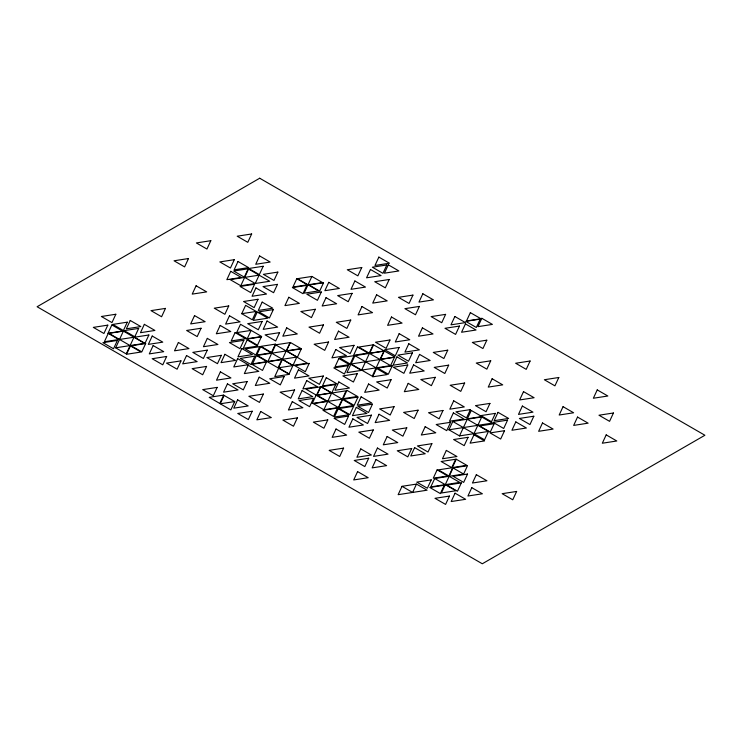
<?xml version="1.0" encoding="UTF-8"?>
<svg xmlns="http://www.w3.org/2000/svg" width="742" height="742" viewBox="0 0 742 742"><rect width="100%" height="100%" fill="white"/><g stroke="black" fill="none" stroke-linecap="round" stroke-linejoin="round"><path stroke-width="1.11" d="M115.641 347.812L123.395 331.118L144.569 343.342L115.641 347.812L126.233 353.925L133.977 337.23L119.518 339.465M240.779 285.744L248.533 269.04L269.708 281.264L240.779 285.744L230.187 279.632L259.116 275.152L255.239 283.5L244.656 277.387M241.734 313.69L245.611 305.342L256.203 311.454L252.326 319.802L241.734 313.69L256.203 311.454M236.642 332.629L240.519 324.282L261.694 336.506L247.234 338.742L236.642 332.629L251.111 330.394L247.234 338.742M220.253 403.787L224.13 395.44L234.722 401.552L230.845 409.899L220.253 403.787L234.722 401.552M286.208 350.947L257.279 355.427L267.871 361.54L275.616 344.835L290.085 342.6L282.331 359.295M311.9 276.441L304.146 293.146L318.606 290.91L297.431 278.677L311.9 276.441L322.482 282.554L308.023 284.789M278.5 367.8L282.377 359.443L292.969 365.556L278.5 367.8L289.092 373.912L296.8 357.06L267.871 361.54M323.892 409.742L331.646 393.037L342.238 399.15L313.31 403.629L323.892 409.742L338.361 407.506L346.106 390.802L317.186 395.282L338.361 407.506M351.077 363.988L354.954 355.631L383.883 351.161L372.252 376.213L351.077 363.988L394.466 357.273L390.589 365.62L361.66 370.1L369.414 353.396L390.589 365.62M384.319 350.938L380.442 359.286L394.911 357.05L373.56 344.863L369.683 353.211L384.143 350.975M402.016 486.325L398.139 494.682L427.067 490.202L416.475 484.09L402.016 486.325L412.608 492.438L416.475 484.09M448.919 429.803L452.796 421.456L481.725 416.976L492.317 423.088L448.919 429.803L459.511 435.916L488.44 431.445L484.563 439.793L452.796 421.456M434.691 478.525L455.866 490.75L441.407 492.985L453.037 467.933L467.497 465.698L463.62 474.055L434.691 478.525L430.814 486.873L459.743 482.402L449.16 476.29M459.511 435.916L467.265 419.221L488.44 431.445M473.971 433.68L481.725 416.976M123.395 331.118L108.926 333.353L130.11 345.577M354.954 355.631L376.129 367.865M275.616 344.835L307.383 363.172L292.923 365.416L271.748 353.183M453.037 467.933L463.62 474.055M107.803 325.135L103.926 333.492L93.334 327.38L107.803 325.135M115.835 314.246L111.968 322.603L101.376 316.491L115.835 314.246M111.866 324.95L107.989 333.306L122.458 331.062L111.866 324.95M108.249 333.399L104.372 341.756L118.831 339.511L108.249 333.399M117.384 340.439L113.517 348.786L102.925 342.674L117.384 340.439M127.272 322.176L123.395 330.524L112.803 324.412L127.272 322.176M130.23 320.461L126.353 328.817L140.822 326.573L130.23 320.461M130.444 345.92L126.567 354.277L141.036 352.033L130.444 345.92M138.671 328.409L134.794 336.757L124.211 330.644L138.671 328.409M144.347 324.337L140.47 332.694L154.93 330.45L144.347 324.337M148.873 334.994L144.996 343.342L134.404 337.23L148.873 334.994M145.682 343.537L141.805 351.884L131.213 345.772L145.682 343.537M152.221 336.033L148.344 344.39L162.804 342.145L152.221 336.033M188.496 258.541L184.619 266.897L174.036 260.785L188.496 258.541M165.466 308.403L161.589 316.751L150.997 310.638L165.466 308.403M153.158 345.549L149.281 353.906L163.741 351.671L153.158 345.549M210.821 240.696L206.944 249.052L196.361 242.94L210.821 240.696M196.092 285.772L192.215 294.12L206.675 291.884L196.092 285.772M166.644 356.475L162.767 364.832L152.175 358.72L166.644 356.475M178.386 342.461L174.509 350.818L188.969 348.582L178.386 342.461M194.543 315.582L190.666 323.929L205.135 321.694L194.543 315.582M180.992 360.872L177.115 369.219L166.533 363.107L180.992 360.872M186.548 355.511L182.68 363.858L197.14 361.623L186.548 355.511M201.063 328.242L197.186 336.599L186.604 330.478L201.063 328.242M234.314 259.681L230.437 268.029L219.845 261.917L234.314 259.681M230.716 271.331L226.839 279.678L241.308 277.443L230.716 271.331M238.006 261.49L234.129 269.838L248.589 267.602L238.006 261.49M251.659 233.971L247.782 242.319L237.199 236.206L251.659 233.971M207.315 338.371L203.438 346.718L217.907 344.483L207.315 338.371M207.278 350.131L203.41 358.479L192.818 352.367L207.278 350.131M228.74 305.945L224.863 314.293L214.271 308.18L228.74 305.945M220.179 325.423L216.302 333.779L230.771 331.544L220.179 325.423M248.18 268.808L244.313 277.156L233.721 271.043L248.18 268.808M229.491 315.758L225.614 324.106L240.074 321.87L229.491 315.758M206.573 366.418L202.696 374.775L192.113 368.663L206.573 366.418M259.607 255.925L255.73 264.282L270.19 262.037L259.607 255.925M221.348 355.325L217.471 363.673L206.888 357.561L221.348 355.325M254.571 284.232L250.703 292.589L240.111 286.468L254.571 284.232M263.206 266.257L259.329 274.605L248.737 268.493L263.206 266.257M224.9 354.296L221.033 362.643L235.492 360.408L224.9 354.296M235.084 332.592L231.207 340.94L245.667 338.704L235.084 332.592M255.944 287.933L252.067 296.281L266.526 294.045L255.944 287.933M220.393 371.835L216.516 380.192L230.975 377.947L220.393 371.835M217.174 387.389L213.297 395.736L202.705 389.624L217.174 387.389M258.03 299.267L254.154 307.615L243.562 301.502L258.03 299.267M243.858 340.309L239.981 348.666L229.399 342.554L243.858 340.309M257.242 312.057L253.374 320.414L267.834 318.17L257.242 312.057M262.167 302.096L258.29 310.453L272.759 308.208L262.167 302.096M241.809 348.527L237.932 356.874L252.401 354.639L241.809 348.527M237.635 358.609L233.758 366.965L248.227 364.73L237.635 358.609M277.851 272.101L273.974 280.448L263.391 274.336L277.851 272.101M247.169 339.947L243.293 348.295L257.752 346.06L247.169 339.947M227.442 383.837L223.565 392.184L238.034 389.949L227.442 383.837M223.667 395.096L219.79 403.453L209.207 397.332L223.667 395.096M277.48 284.362L273.603 292.71L263.02 286.598L277.48 284.362M262.167 321.425L258.299 329.773L247.707 323.66L262.167 321.425M267.055 320.998L263.178 329.355L277.647 327.111L267.055 320.998M273.316 309.6L269.439 317.956L258.856 311.835L273.316 309.6M248.208 365.25L244.331 373.597L258.791 371.362L248.208 365.25M261.36 336.859L257.483 345.206L246.9 339.094L261.36 336.859M254.812 356.179L250.935 364.526L240.352 358.414L254.812 356.179M259.728 346.653L255.851 355.01L245.268 348.898L259.728 346.653M256.444 355.511L252.568 363.858L267.027 361.623L256.444 355.511M260.618 346.718L256.741 355.066L271.201 352.83L260.618 346.718M237.635 399.817L233.758 408.174L248.218 405.939L237.635 399.817M247.179 381.546L243.302 389.893L232.71 383.781L247.179 381.546M296.8 278.686L292.923 287.043L307.383 284.807L296.8 278.686M288.814 297.264L284.937 305.621L299.397 303.376L288.814 297.264M279.576 332.629L275.699 340.977L265.117 334.865L279.576 332.629M259.19 377.159L255.313 385.515L269.782 383.28L259.19 377.159M266.397 362.077L262.52 370.425L251.928 364.313L266.397 362.077M275.347 344.14L271.47 352.487L260.878 346.375L275.347 344.14M286.7 327.843L282.823 336.191L297.292 333.956L286.7 327.843M306.854 285.345L302.977 293.693L292.385 287.581L306.854 285.345M252.224 411.226L248.347 419.573L237.755 413.461L252.224 411.226M263.354 394.048L259.477 402.405L248.885 396.284L263.354 394.048M281.932 359.527L278.055 367.874L267.472 361.762L281.932 359.527M290.391 342.47L286.514 350.818L300.983 348.582L290.391 342.47M278.658 368.245L274.781 376.593L289.241 374.358L278.658 368.245M260.72 411.485L256.843 419.842L271.312 417.598L260.72 411.485M323.54 282.758L319.663 291.114L309.08 285.002L323.54 282.758M321.314 291.977L317.437 300.325L306.845 294.212L321.314 291.977M315.341 309.266L311.464 317.622L300.872 311.51L315.341 309.266M284.186 376.528L280.309 384.885L269.717 378.772L284.186 376.528M328.752 282.34L324.875 290.688L339.344 288.452L328.752 282.34M301.298 348.87L297.421 357.217L286.829 351.105L301.298 348.87M326.044 297.653L322.167 306.001L336.627 303.766L326.044 297.653M298.405 369.794L294.528 378.142L308.997 375.906L298.405 369.794M323.456 324.875L319.579 333.223L308.997 327.111L323.456 324.875M294.611 389.94L290.734 398.287L280.142 392.175L294.611 389.94M309.201 363.385L305.324 371.733L294.741 365.62L309.201 363.385M292.292 401.617L288.415 409.974L302.884 407.738L292.292 401.617M302.115 390.542L298.238 398.89L312.697 396.655L302.115 390.542M306.734 380.6L302.866 388.947L317.326 386.712L306.734 380.6M328.595 342.006L324.727 350.363L314.135 344.251L328.595 342.006M352.098 293.35L348.221 301.706L337.638 295.594L352.098 293.35M297.357 417.867L293.48 426.214L282.887 420.102L297.357 417.867M338.473 331.136L334.596 339.484L349.065 337.248L338.473 331.136M323.308 375.999L319.431 384.356L308.839 378.244L323.308 375.999M335.792 349.519L331.924 357.867L346.384 355.631L335.792 349.519M313.504 398.333L309.627 406.681L299.035 400.569L313.504 398.333M350.753 320.052L346.876 328.409L336.284 322.297L350.753 320.052M316.101 395.171L312.224 403.518L326.684 401.283L316.101 395.171M320.368 386.888L316.491 395.236L305.899 389.123L320.368 386.888M320.841 386.777L316.964 395.134L331.433 392.898L320.841 386.777M326.276 377.659L322.408 386.007L336.868 383.772L326.276 377.659M361.957 306.539L358.08 314.896L372.549 312.651L361.957 306.539M338.862 358.507L334.985 366.863L349.445 364.628L338.862 358.507M376.602 294.76L372.734 303.107L387.194 300.872L376.602 294.76M335.672 384.542L331.795 392.889L321.203 386.777L335.672 384.542M354.036 345.327L350.159 353.674L339.576 347.562L354.036 345.327M338.825 381.935L334.948 390.283L349.417 388.047L338.825 381.935M348.276 365.676L344.399 374.024L333.817 367.911L348.276 365.676M357.458 346.95L353.582 355.297L368.051 353.062L357.458 346.95M354.055 355.659L350.187 364.007L339.595 357.894L354.055 355.659M350.818 364.285L346.941 372.632L361.4 370.397L350.818 364.285M327.788 419.889L323.911 428.245L313.328 422.124L327.788 419.889M337.462 408.063L333.585 416.41L322.993 410.298L337.462 408.063M338.278 408.656L334.401 417.013L348.87 414.769L338.278 408.656M342.618 399.493L338.751 407.85L353.211 405.605L342.618 399.493M346.931 390.329L343.054 398.686L357.514 396.441L346.931 390.329M357.292 373.662L353.415 382.019L342.832 375.897L357.292 373.662M373.161 344.826L369.284 353.173L358.701 347.061L373.161 344.826M336.033 428.997L332.156 437.344L346.625 435.109L336.033 428.997M391.479 316.992L387.602 325.339L402.062 323.104L391.479 316.992M348.555 416.067L344.687 424.415L334.095 418.303L348.555 416.067M353.646 406.291L349.779 414.639L339.187 408.527L353.646 406.291M358.006 397.044L354.138 405.392L343.546 399.279L358.006 397.044M361.113 396.831L357.236 405.188L371.696 402.952L361.113 396.831M356.299 407.33L352.431 415.678L366.891 413.442L356.299 407.33M368.561 383.994L364.684 392.351L379.143 390.116L368.561 383.994M352.821 418.859L348.944 427.216L363.404 424.971L352.821 418.859M376.546 368.477L372.67 376.834L387.129 374.589L376.546 368.477M389.995 339.984L386.118 348.332L375.526 342.22L389.995 339.984M343.592 448.122L339.715 456.478L329.133 450.357L343.592 448.122M399.168 333.64L395.291 341.988L409.76 339.753L399.168 333.64M422.838 293.758L418.961 302.105L433.43 299.87L422.838 293.758M372.447 404.167L368.57 412.515L357.987 406.403L372.447 404.167M399.168 347.442L395.291 355.798L384.708 349.677L399.168 347.442M419.378 306.427L415.501 314.775L404.919 308.663L419.378 306.427M392.23 365.862L388.354 374.209L377.771 368.097L392.23 365.862M396.933 356.865L393.056 365.222L407.516 362.986L396.933 356.865M371.454 415.158L367.578 423.515L356.995 417.403L371.454 415.158M391.108 379.7L387.231 388.047L376.648 381.935L391.108 379.7M408.796 343.769L404.919 352.116L419.388 349.881L408.796 343.769M360.779 448.901L356.902 457.248L371.362 455.013L360.779 448.901M379.023 414.249L375.155 422.606L389.615 420.362L379.023 414.249M373.282 429.924L369.405 438.272L358.813 432.159L373.282 429.924M422.411 327.843L418.534 336.2L433.003 333.965L422.411 327.843M412.394 352.877L408.527 361.233L397.935 355.112L412.394 352.877M357.588 471.597L353.711 479.944L368.18 477.709L357.588 471.597M407.766 364.99L403.889 373.337L393.297 367.225L407.766 364.99M368.7 458.231L364.823 466.579L354.24 460.467L368.7 458.231M394.085 406.662L390.209 415.01L379.626 408.898L394.085 406.662M413.6 364.851L409.723 373.198L424.192 370.963L413.6 364.851M419.555 354.388L415.678 362.745L430.147 360.501L419.555 354.388M377.428 448.038L373.551 456.386L388.02 454.15L377.428 448.038M408.193 383.354L404.316 391.702L418.785 389.467L408.193 383.354M376.027 459.521L372.15 467.877L386.619 465.633L376.027 459.521M387.148 436.482L383.271 444.829L397.74 442.594L387.148 436.482M445.608 314.367L441.731 322.724L431.139 316.602L445.608 314.367M454.846 316.491L450.969 324.848L465.438 322.603L454.846 316.491M406.783 427.819L402.915 436.175L392.323 430.054L406.783 427.819M418.089 410.168L414.212 418.525L403.62 412.404L418.089 410.168M447.741 350.178L443.874 358.525L433.282 352.413L447.741 350.178M435.276 377.316L431.399 385.664L420.816 379.552L435.276 377.316M459.465 326.063L455.588 334.41L444.996 328.298L459.465 326.063M470.354 312.632L466.477 320.989L480.937 318.745L470.354 312.632M465.438 323.902L461.561 332.249L476.021 330.014L465.438 323.902M448.678 365.147L444.801 373.495L434.218 367.383L448.678 365.147M411.689 448.52L407.812 456.877L397.23 450.765L411.689 448.52M414.639 447.621L410.762 455.968L425.222 453.733L414.639 447.621M425.185 426.678L421.308 435.025L435.777 432.79L425.185 426.678M480.195 319.125L476.318 327.472L465.726 321.36L480.195 319.125M481.836 318.29L477.959 326.647L492.419 324.412L481.836 318.29M443.002 410.465L439.134 418.822L428.542 412.7L443.002 410.465M431.89 443.679L428.013 452.036L417.421 445.923L431.89 443.679M453.705 400.819L449.828 409.176L464.297 406.931L453.705 400.819M464.64 383.03L460.763 391.377L450.171 385.265L464.64 383.03M486.808 340.188L482.931 348.545L472.339 342.433L486.808 340.188M453.371 412.895L449.494 421.243L463.954 419.007L453.371 412.895M450.617 422.291L446.74 430.648L436.157 424.526L450.617 422.291M431.241 479.888L427.364 488.236L416.781 482.124L431.241 479.888M437.131 469.862L433.254 478.219L447.723 475.974L437.131 469.862M446.341 450.403L442.473 458.751L456.933 456.515L446.341 450.403M490.731 360.807L486.854 369.164L476.262 363.051L490.731 360.807M470.4 409.593L466.523 417.941L455.94 411.829L470.4 409.593M471.263 410.456L467.386 418.803L481.855 416.568L471.263 410.456M492.122 378.745L488.245 387.101L502.714 384.857L492.122 378.745M455.607 459.27L451.73 467.618L441.147 461.505L455.607 459.27M444.245 485.24L440.368 493.588L429.785 487.475L444.245 485.24M456.247 459.224L452.37 467.581L466.829 465.336L456.247 459.224M452.787 467.636L448.91 475.984L438.327 469.872L452.787 467.636M468.072 437.307L464.195 445.654L453.612 439.542L468.072 437.307M473.971 434.812L470.094 443.159L484.563 440.924L473.971 434.812M489.943 403.398L486.066 411.745L475.483 405.633L489.943 403.398M449.457 496.073L445.58 504.421L434.988 498.309L449.457 496.073M455.05 493.189L451.173 501.536L465.633 499.301L455.05 493.189M461.338 482.894L457.462 491.25L446.87 485.138L461.338 482.894M495.368 413.368L491.492 421.716L480.899 415.603L495.368 413.368M467.543 474.055L463.667 482.402L453.074 476.29L467.543 474.055M498.03 412.339L494.153 420.686L508.622 418.451L498.03 412.339M494.153 423.728L490.276 432.076L479.684 425.964L494.153 423.728M476.336 474.667L472.459 483.014L486.928 480.779L476.336 474.667M530.103 361.011L526.226 369.358L515.644 363.246L530.103 361.011M471.801 487.67L467.924 496.018L482.383 493.782L471.801 487.67M507.565 420.139L503.688 428.486L493.105 422.374L507.565 420.139M504.541 430.685L500.664 439.032L490.072 432.92L504.541 430.685M523.518 391.609L519.641 399.957L534.101 397.721L523.518 391.609M522.359 406.041L518.491 414.398L532.951 412.153L522.359 406.041M515.811 421.901L511.934 430.249L526.393 428.013L515.811 421.901M533.832 416.216L529.955 424.572L519.372 418.46L533.832 416.216M558.8 377.493L554.923 385.849L544.34 379.737L558.8 377.493M542.504 422.949L538.636 431.306L553.096 429.071L542.504 422.949M516.627 491.445L512.75 499.793L502.167 493.68L516.627 491.445M563.057 406.662L559.18 415.019L573.64 412.775L563.057 406.662M577.536 417.06L573.659 425.407L588.118 423.172L577.536 417.06M597.236 389.893L593.359 398.241L607.828 396.005L597.236 389.893M613.439 412.988L609.572 421.345L598.979 415.223L613.439 412.988M606.195 434.877L602.318 443.224L616.788 440.989L606.195 434.877M354.88 280.968L350.994 289.315L365.463 287.089L354.88 280.968M361.762 267.51L357.876 275.857L347.293 269.745L361.762 267.51M370.462 269.467L366.567 277.814L381.036 275.588L370.462 269.467M378.865 257.103L374.979 265.45L389.448 263.215L378.865 257.103M386.832 264.977L382.937 273.325L372.363 267.203L386.832 264.977M388.316 264.829L384.421 273.177L398.89 270.951L388.316 264.829M389.216 279.484L385.321 287.831L374.747 281.719L389.216 279.484M412.942 295.103L409.046 303.45L398.473 297.329L412.942 295.103M259.7 178.228L37.1 306.743L482.3 563.772L704.9 435.257L259.7 178.228"/></g></svg>
